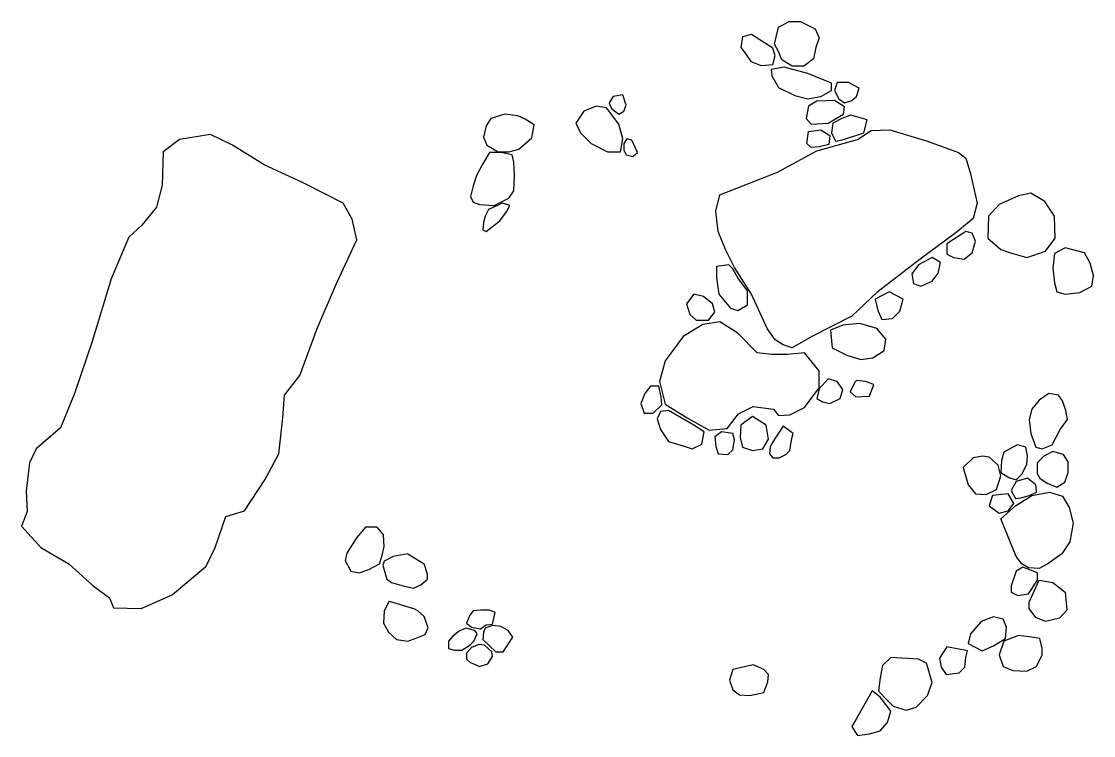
# Model space of a CAD drawing. Header units: millimetres. Extents: x -251401 to 377140, y -30451 to 275830.
# Drawn here: x 15570 to 22153, y -10618 to -6233 of the extents above; entities that cross this region are included whole.
import ezdxf

# ---------------------------------------------------------------- set-up
doc = ezdxf.new("R2010")
doc.units = ezdxf.units.MM

msp = doc.modelspace()

# ---------------------------------------------------------------- linework, layer by layer
at = {"layer": 'Defpoints'}
for points in [[(20192.884, -6373.184), (20217.884, -6268.184), (20282.884, -6233.184), (20352.884, -6233.184), (20442.884, -6278.184), (20467.884, -6333.184), (20447.884, -6393.184), (20432.884, -6463.184), (20372.884, -6508.184), (20302.884, -6508.184), (20237.884, -6468.184), (20217.884, -6418.184)], [(20182.884, -6498.184), (20197.884, -6443.184), (20182.884, -6398.184), (20052.884, -6313.184), (19997.884, -6328.184), (19987.884, -6393.184), (20012.884, -6428.184), (20047.884, -6478.184), (20112.884, -6503.184)], [(20397.884, -6553.184), (20252.884, -6513.184), (20172.884, -6528.184), (20177.884, -6568.184), (20217.884, -6638.184), (20317.884, -6688.184), (20397.884, -6708.184), (20477.884, -6693.184), (20542.884, -6658.184), (20542.884, -6613.184)], [(20622.884, -6733.184), (20667.884, -6718.184), (20697.884, -6693.184), (20712.884, -6643.184), (20647.884, -6608.184), (20577.884, -6608.184), (20562.884, -6658.184), (20587.884, -6708.184)], [(19282.884, -6748.184), (19262.884, -6683.184), (19202.884, -6693.184), (19177.884, -6733.184), (19192.884, -6768.184), (19237.884, -6803.184), (19267.884, -6783.184)], [(19167.884, -7033.184), (19247.884, -7033.184), (19262.884, -6953.184), (19237.884, -6863.184), (19162.884, -6763.184), (19097.884, -6753.184), (19022.884, -6783.184), (18972.884, -6858.184), (19002.884, -6918.184), (19067.884, -6983.184)], [(20417.884, -6863.184), (20522.884, -6858.184), (20617.884, -6803.184), (20622.884, -6758.184), (20562.884, -6718.184), (20452.884, -6723.184), (20402.884, -6753.184), (20387.884, -6828.184)], [(18427.884, -6993.184), (18497.884, -7033.184), (18562.884, -7033.184), (18622.884, -7018.184), (18702.884, -6948.184), (18717.884, -6868.184), (18662.884, -6833.184), (18617.884, -6813.184), (18537.884, -6803.184), (18452.884, -6828.184), (18422.884, -6873.184), (18407.884, -6943.184)], [(20607.884, -6828.184), (20552.884, -6858.184), (20542.884, -6918.184), (20567.884, -6968.184), (20617.884, -6958.184), (20742.884, -6918.184), (20762.884, -6838.184), (20662.884, -6808.184)], [(19857.884, -7298.184), (20212.884, -7158.184), (20452.884, -7028.184), (20702.884, -6958.184), (20787.884, -6903.184), (20902.884, -6898.184), (21132.884, -6968.184), (21322.884, -7038.184), (21367.884, -7073.184), (21397.884, -7168.184), (21437.884, -7348.184), (21412.884, -7443.184), (21317.884, -7523.184), (21087.884, -7693.184), (20822.884, -7898.184), (20667.884, -8043.184), (20422.884, -8168.184), (20302.884, -8238.184), (20247.884, -8218.184), (20197.884, -8188.184), (20147.884, -8118.184), (20052.884, -7908.184), (19947.884, -7743.184), (19892.884, -7633.184), (19847.884, -7523.184), (19832.884, -7398.184)], [(20402.884, -6908.184), (20477.884, -6898.184), (20532.884, -6933.184), (20527.884, -6988.184), (20467.884, -7003.184), (20417.884, -7008.184), (20392.884, -6983.184)], [(19317.884, -6963.184), (19287.884, -6953.184), (19267.884, -6983.184), (19267.884, -7023.184), (19282.884, -7053.184), (19322.884, -7063.184), (19352.884, -7038.184)], [(18382.884, -7358.184), (18472.884, -7363.184), (18562.884, -7318.184), (18592.884, -7273.184), (18597.884, -7178.184), (18592.884, -7098.184), (18582.884, -7053.184), (18512.884, -7038.184), (18442.884, -7038.184), (18397.884, -7113.184), (18362.884, -7178.184), (18342.884, -7243.184), (18327.884, -7308.184), (18342.884, -7343.184)], [(21692.884, -7303.184), (21572.884, -7358.184), (21507.884, -7428.184), (21502.884, -7563.184), (21582.884, -7633.184), (21642.884, -7653.184), (21742.884, -7683.184), (21857.884, -7643.184), (21917.884, -7563.184), (21912.884, -7428.184), (21852.884, -7338.184), (21767.884, -7288.184)], [(18422.884, -7523.184), (18507.884, -7458.184), (18547.884, -7403.184), (18567.884, -7363.184), (18522.884, -7348.184), (18437.884, -7388.184), (18417.884, -7428.184), (18407.884, -7468.184), (18402.884, -7513.184)], [(21292.884, -7683.184), (21357.884, -7693.184), (21407.884, -7653.184), (21427.884, -7583.184), (21407.884, -7533.184), (21367.884, -7523.184), (21252.884, -7598.184), (21252.884, -7663.184)], [(21927.884, -7893.184), (21977.884, -7908.184), (22067.884, -7898.184), (22142.884, -7858.184), (22152.884, -7793.184), (22132.884, -7718.184), (22097.884, -7653.184), (21977.884, -7623.184), (21912.884, -7658.184), (21902.884, -7748.184), (21912.884, -7838.184)], [(21212.884, -7713.184), (21162.884, -7683.184), (21077.884, -7728.184), (21037.884, -7783.184), (21047.884, -7843.184), (21092.884, -7858.184), (21162.884, -7828.184), (21197.884, -7778.184)], [(19852.884, -7908.184), (19922.884, -7993.184), (19967.884, -8008.184), (20027.884, -7973.184), (20027.884, -7888.184), (19967.884, -7808.184), (19937.884, -7753.184), (19912.884, -7728.184), (19837.884, -7738.184), (19837.884, -7808.184)], [(20897.884, -7893.184), (20812.884, -7938.184), (20827.884, -8008.184), (20852.884, -8063.184), (20917.884, -8058.184), (20962.884, -8013.184), (20982.884, -7938.184)], [(19757.884, -7923.184), (19697.884, -7908.184), (19652.884, -7968.184), (19672.884, -8033.184), (19712.884, -8068.184), (19787.884, -8068.184), (19827.884, -8018.184), (19812.884, -7968.184)], [(20087.884, -8268.184), (19967.884, -8148.184), (19857.884, -8078.184), (19752.884, -8093.184), (19632.884, -8168.184), (19522.884, -8318.184), (19487.884, -8443.184), (19522.884, -8583.184), (19657.884, -8668.184), (19792.884, -8743.184), (19902.884, -8733.184), (19972.884, -8643.184), (20062.884, -8598.184), (20187.884, -8613.184), (20217.884, -8653.184), (20287.884, -8648.184), (20377.884, -8603.184), (20467.884, -8483.184), (20467.884, -8378.184), (20377.884, -8268.184), (20272.884, -8278.184), (20177.884, -8278.184)], [(20547.884, -8238.184), (20637.884, -8283.184), (20722.884, -8308.184), (20797.884, -8298.184), (20867.884, -8253.184), (20877.884, -8183.184), (20822.884, -8118.184), (20717.884, -8088.184), (20612.884, -8098.184), (20537.884, -8128.184)], [(19482.884, -8473.184), (19432.884, -8473.184), (19397.884, -8518.184), (19372.884, -8578.184), (19392.884, -8638.184), (19447.884, -8638.184), (19502.884, -8588.184), (19497.884, -8538.184)], [(20522.884, -8428.184), (20467.884, -8488.184), (20452.884, -8548.184), (20487.884, -8568.184), (20532.884, -8578.184), (20597.884, -8548.184), (20612.884, -8493.184), (20577.884, -8443.184)], [(20692.884, -8538.184), (20777.884, -8533.184), (20802.884, -8463.184), (20752.884, -8443.184), (20697.884, -8438.184), (20687.884, -8448.184), (20657.884, -8508.184)], [(21817.884, -8558.184), (21772.884, -8613.184), (21757.884, -8678.184), (21767.884, -8763.184), (21797.884, -8848.184), (21837.884, -8858.184), (21897.884, -8833.184), (21947.884, -8738.184), (21992.884, -8678.184), (21982.884, -8623.184), (21962.884, -8563.184), (21937.884, -8528.184), (21877.884, -8518.184)], [(19542.884, -8623.184), (19492.884, -8628.184), (19472.884, -8673.184), (19492.884, -8738.184), (19542.884, -8813.184), (19632.884, -8838.184), (19687.884, -8858.184), (19747.884, -8828.184), (19762.884, -8753.184), (19697.884, -8713.184)], [(20057.884, -8658.184), (19987.884, -8713.184), (19982.884, -8788.184), (19997.884, -8848.184), (20057.884, -8868.184), (20122.884, -8858.184), (20157.884, -8798.184), (20142.884, -8713.184)], [(19867.884, -8753.184), (19827.884, -8783.184), (19832.884, -8843.184), (19847.884, -8888.184), (19907.884, -8893.184), (19937.884, -8863.184), (19947.884, -8803.184), (19937.884, -8763.184)], [(20247.884, -8718.184), (20192.884, -8798.184), (20167.884, -8843.184), (20162.884, -8888.184), (20182.884, -8913.184), (20222.884, -8913.184), (20262.884, -8893.184), (20287.884, -8868.184), (20297.884, -8803.184), (20307.884, -8763.184)], [(21587.884, -8928.184), (21582.884, -9003.184), (21632.884, -9033.184), (21677.884, -9048.184), (21712.884, -9013.184), (21742.884, -8953.184), (21747.884, -8903.184), (21737.884, -8848.184), (21682.884, -8833.184), (21602.884, -8878.184)], [(21807.428, -8943.184), (21807.428, -9008.184), (21822.428, -9038.184), (21867.428, -9068.184), (21927.428, -9093.184), (21977.428, -9063.184), (21997.428, -9003.184), (21997.428, -8938.184), (21967.428, -8893.184), (21902.428, -8873.184), (21847.428, -8903.184)], [(21427.884, -9133.184), (21492.884, -9138.184), (21557.884, -9108.184), (21582.884, -9023.184), (21567.884, -8958.184), (21512.884, -8908.184), (21472.884, -8903.184), (21412.884, -8913.184), (21352.884, -8973.184), (21382.884, -9078.184)], [(21677.884, -9058.184), (21647.884, -9113.184), (21672.884, -9163.184), (21707.884, -9158.184), (21757.884, -9143.184), (21802.884, -9123.184), (21797.884, -9078.184), (21747.884, -9038.184)], [(21627.884, -9133.184), (21532.884, -9143.184), (21512.884, -9208.184), (21572.884, -9253.184), (21627.884, -9238.184), (21662.884, -9193.184)], [(21582.884, -9288.184), (21672.884, -9208.184), (21772.884, -9143.184), (21882.884, -9123.184), (21962.884, -9148.184), (22002.884, -9218.184), (22027.884, -9313.184), (22007.884, -9428.184), (21957.884, -9503.184), (21872.884, -9563.184), (21817.884, -9593.184), (21752.884, -9588.184), (21712.884, -9563.184), (21677.884, -9518.184)], [(21717.884, -9583.184), (21677.884, -9608.184), (21647.884, -9698.184), (21647.884, -9738.184), (21687.884, -9758.184), (21752.884, -9748.184), (21807.884, -9663.184), (21807.884, -9618.184)], [(21817.884, -9663.184), (21902.884, -9678.184), (21977.884, -9738.184), (21987.884, -9848.184), (21942.884, -9898.184), (21857.884, -9918.184), (21797.884, -9893.184), (21757.884, -9838.184), (21757.884, -9798.184)], [(18477.884, -9863.184), (18442.884, -9848.184), (18387.884, -9848.184), (18342.884, -9853.184), (18322.884, -9878.184), (18302.884, -9928.184), (18332.884, -9953.184), (18387.884, -9963.184), (18422.884, -9938.184), (18462.884, -9933.184)], [(21397.884, -9993.184), (21382.884, -10053.184), (21467.884, -10098.184), (21537.884, -10068.184), (21612.884, -10023.184), (21617.884, -9953.184), (21597.884, -9903.184), (21537.884, -9888.184), (21462.884, -9918.184)], [(18297.884, -9958.184), (18257.884, -9978.184), (18217.884, -10008.184), (18192.884, -10038.184), (18192.884, -10083.184), (18227.884, -10093.184), (18272.884, -10093.184), (18322.884, -10063.184), (18347.884, -10038.184), (18367.884, -9993.184), (18352.884, -9973.184)], [(21602.884, -10038.184), (21572.884, -10123.184), (21597.884, -10193.184), (21657.884, -10218.184), (21742.884, -10223.184), (21802.884, -10193.184), (21837.884, -10123.184), (21837.884, -10083.184), (21822.884, -10023.184), (21772.884, -10013.184), (21692.884, -10003.184)], [(18377.884, -10058.184), (18332.884, -10078.184), (18302.884, -10113.184), (18302.884, -10148.184), (18322.884, -10168.184), (18382.884, -10193.184), (18432.884, -10178.184), (18462.884, -10133.184), (18457.884, -10103.184), (18412.884, -10063.184)], [(21252.884, -10073.184), (21207.884, -10143.184), (21217.884, -10198.184), (21247.884, -10243.184), (21327.884, -10233.184), (21362.884, -10198.184), (21367.884, -10138.184), (21377.884, -10098.184)], [(19977.884, -10368.184), (20042.884, -10373.184), (20127.884, -10353.184), (20152.884, -10288.184), (20157.884, -10243.184), (20127.884, -10213.184), (20062.884, -10183.184), (19937.884, -10213.184), (19917.884, -10278.184), (19937.884, -10338.184)], [(21077.884, -10148.184), (20907.884, -10138.184), (20857.884, -10188.184), (20842.884, -10263.184), (20832.884, -10343.184), (20867.884, -10383.184), (20922.884, -10438.184), (21002.884, -10463.184), (21062.884, -10443.184), (21132.884, -10373.184), (21162.884, -10293.184), (21127.884, -10173.184)], [(20842.884, -10383.184), (20792.884, -10343.184), (20747.884, -10423.184), (20697.884, -10513.184), (20667.884, -10563.184), (20687.884, -10593.184), (20702.884, -10618.184), (20777.884, -10608.184), (20842.884, -10588.184), (20887.884, -10538.184), (20907.884, -10468.184), (20877.884, -10428.184)]]:
    msp.add_lwpolyline(points, close=True, dxfattribs=at)
for points in [[(16304.671, -9838.184), (16494.671, -9753.184), (16704.671, -9578.184), (16759.671, -9463.184), (16824.671, -9273.184), (16939.671, -9238.184), (17064.671, -9048.184), (17149.671, -8888.184), (17174.671, -8668.184), (17184.671, -8528.184), (17279.671, -8408.184), (17384.671, -8118.184), (17504.671, -7843.184), (17629.671, -7573.184), (17599.671, -7448.184), (17544.671, -7348.184), (17299.671, -7223.184), (17059.671, -7113.184), (16864.671, -6993.184), (16729.671, -6928.184), (16539.671, -6958.184), (16439.671, -7033.184), (16434.671, -7238.184), (16399.671, -7373.184), (16309.671, -7483.184), (16229.671, -7558.184), (16119.671, -7813.184), (16004.671, -8198.184), (15894.671, -8518.184), (15809.671, -8728.184), (15659.671, -8858.184), (15619.671, -8943.184), (15599.671, -9118.184), (15604.671, -9243.184), (15569.671, -9333.184), (15689.671, -9463.184), (15859.671, -9563.184), (16009.671, -9698.184), (16109.671, -9773.184), (16134.671, -9833.184), (16304.671, -9838.184)], [(17752.884, -9338.184), (17682.884, -9338.184), (17627.884, -9403.184), (17567.884, -9498.184), (17557.884, -9543.184), (17592.884, -9608.184), (17642.884, -9618.184), (17702.884, -9598.184), (17767.884, -9563.184), (17782.884, -9518.184), (17797.884, -9458.184), (17792.884, -9388.184)], [(17752.884, -9338.184), (17792.884, -9388.184)], [(17942.884, -9503.184), (17852.884, -9518.184), (17797.884, -9548.184), (17787.884, -9573.184), (17812.884, -9658.184), (17842.884, -9678.184), (17912.884, -9698.184), (17977.884, -9713.184), (18022.884, -9693.184), (18062.884, -9658.184), (18062.884, -9628.184), (18042.884, -9563.184)], [(17942.884, -9503.184), (18042.884, -9563.184)], [(17827.884, -9792.609), (17797.884, -9852.609), (17792.884, -9927.609), (17822.884, -9982.609), (17872.884, -10027.609), (17942.884, -10037.609), (17997.884, -10017.609), (18047.884, -9997.609), (18067.884, -9957.609), (18042.884, -9887.609), (18002.884, -9852.609), (17977.884, -9837.609)], [(17827.884, -9792.609), (17977.884, -9837.609)], [(18462.884, -9943.184), (18417.884, -9958.184), (18407.884, -9983.184), (18402.884, -10028.184), (18442.884, -10068.184)], [(18442.884, -10068.184), (18482.884, -10103.184), (18527.884, -10103.184), (18587.884, -10013.184), (18557.884, -9973.184), (18512.884, -9948.184), (18462.884, -9943.184)]]:
    msp.add_lwpolyline(points, dxfattribs=at)

doc.saveas('drawing.dxf')
